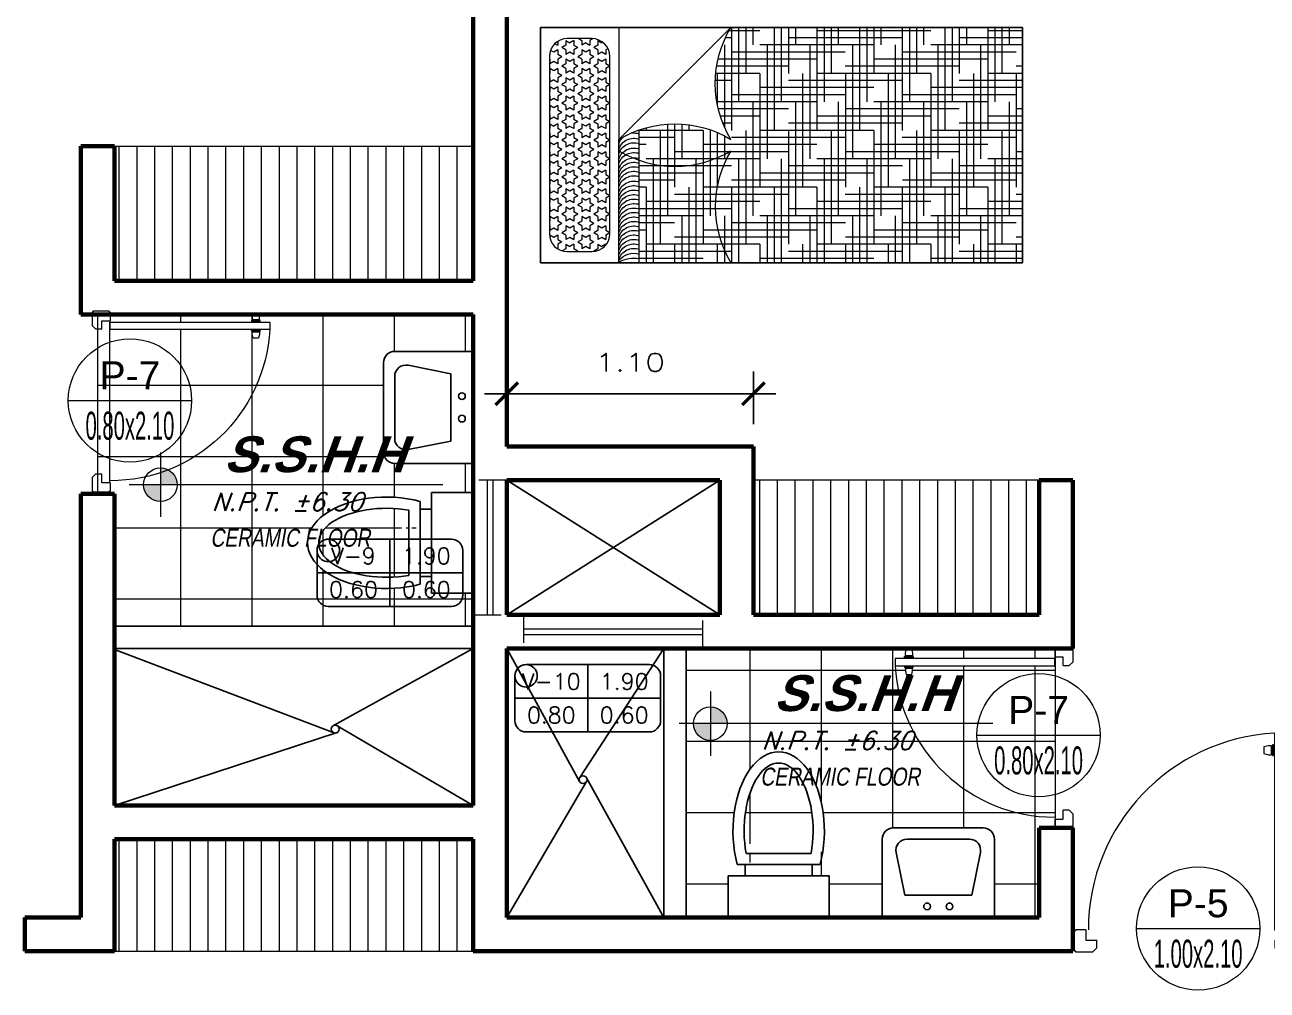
# Model space of a CAD drawing. Header units: millimetres. Extents: x 1313 to 1393.8, y 883.5 to 926.2.
# Drawn here: x 1362.06 to 1367.6, y 915.67 to 919.98 of the extents above; entities that cross this region are included whole.
import ezdxf
from ezdxf.enums import TextEntityAlignment as Align

# ---------------------------------------------------------------- set-up
doc = ezdxf.new("R2010")
doc.units = ezdxf.units.MM
doc.linetypes.add('HIDDEN2', pattern=[0.1875, 0.125, -0.0625])
for name, color, linetype, lineweight in [('ambientes', 254, 'Continuous', 25), ('cotas', 87, 'Continuous', 15), ('COTNIV', 40, 'Continuous', 18), ('HATCH II', 64, 'Continuous', 5), ('Layer3', 31, 'Continuous', 5), ('lineas delgadas', 252, 'Continuous', 5), ('Muros confinados', 3, 'Continuous', 60), ('proy', 42, 'HIDDEN2', 5), ('Puertas', 35, 'Continuous', 13), ('Texto niveles', 4, 'Continuous', 18)]:
    doc.layers.add(name, color=color, linetype=linetype, lineweight=lineweight)
for name, color, linetype in [('CODIGOS', 31, 'Continuous'), ('Muebles', 2, 'Continuous'), ('Muro Bajo', 2, 'Continuous')]:
    doc.layers.add(name, color=color, linetype=linetype)
doc.styles.add('ACOT', font='simplex.shx', dxfattribs={"height": 0.08})
doc.styles.add('AMBIENTES', font='arialbd.ttf', dxfattribs={"height": 0.18})
doc.styles.add('R80-50', font='romans.shx', dxfattribs={"width": 1.3, "height": 0.08})
doc.styles.add('ROMANS', font='romans')
doc.styles.add('STYLE1', font='arial.ttf')
doc.dimstyles.new('HORIZONTAL 1.1', dxfattribs={"dimtxt": 0.2, "dimasz": 0.1, "dimexe": 0.1, "dimexo": 0.1, "dimgap": 0.1, "dimtad": 2, "dimzin": 4, "dimdsep": 46, "dimtxsty": 'R80-50', "dimblk": 'ARCHTICK', "dimcen": 0.09, "dimdle": 0.1, "dimclrd": 256, "dimclre": 256, "dimclrt": 7, "dimaunit": 1, "dimazin": 0, "dimtfac": 1, "dimtix": 1, "dimtmove": 0, "dimatfit": 3, "dimldrblk": 'ARCHTICK', "dimfxl": 1, "dimtolj": 1, "dimtzin": 0, "dimarcsym": 0})
pattern_1 = [(90, (4230.612647715648, -2685.573759226781), (-0.079375, 4.860316984116058e-18), [])]
pattern_2 = [(0, (4244.064231827154, -2685.573759226781), (0, 0.3175), []), (90, (4244.064231827154, -2685.573759226781), (-0.3175, 1.944126793646423e-17), [])]

# ---------------------------------------------------------------- blocks, each defined once
blk = doc.blocks.new('LAV54-02')
for p, q in [((-0.25, -0.3500000000000014), (-0.25, 0)), ((-0.25, 0), (0.25, 0)), ((0.25, 0), (0.25, -0.3500000000000014)), ((-0.1500000000000004, -0.1000000000000014), (-0.1880388386486178, -0.2901941932430887)), ((0.1500000000000004, -0.1000000000000014), (-0.1500000000000004, -0.1000000000000014)), ((0.1880388386486178, -0.2901941932430887), (0.1500000000000004, -0.1000000000000014)), ((-0.139009804864072, -0.3500000000000014), (0.139009804864072, -0.3500000000000014)), ((0.1999999999999993, -0.3999999999999986), (-0.1999999999999993, -0.3999999999999986))]:
    blk.add_line(p, q)
for centre in [(-0.05000000000000071, -0.04999999999999716), (0.05000000000000071, -0.04999999999999716)]:
    blk.add_circle(centre, 0.015)
for centre, radius, start, end in [((-0.139009804864072, -0.2999999999999972), 0.05000000000000004, 168.6900675259798, 270), ((0.139009804864072, -0.2999999999999972), 0.05000000000000004, 270.0000000000001, 11.30993247402031), ((-0.1999999999999993, -0.3500000000000014), 0.05000000000000003, 180, 270), ((0.1999999999999993, -0.3500000000000014), 0.05000000000000003, 270, 0)]:
    blk.add_arc(centre, radius, start, end)
blk = doc.blocks.new('INO75-01')
for p, q in [((0, 0.2249999999999943), (0.1800000000000068, 0.2249999999999943)), ((0, -0.2249999999999943), (0, 0.2249999999999943)), ((0.1800000000000068, 0.2249999999999943), (0.1800000000000068, -0.2249999999999943)), ((0.1800000000000068, -0.2249999999999943), (0, -0.2249999999999943))]:
    blk.add_line(p, q)
at = {"linetype": 'HIDDEN2'}
for p, q in [((0.1800000000000068, 0.1499999999999986), (0.2300000000000182, 0.1499999999999986)), ((0.1800000000000068, -0.1500000000000057), (0.2300000000000182, -0.1500000000000057))]:
    blk.add_line(p, q, dxfattribs=at)
for points in [[(0.2300000000000182, 0.1845588526671662), (0.2300000000000182, -0.1845588526671662)], [(0.280000000000018, 0.1451869226585609), (0.280000000000018, -0.1451869226585609)]]:
    blk.add_lwpolyline(points)
for major_axis, ratio, start_param, end_param in [((0.3525707902876398, -7.828644183752505e-16), 0.5784260567748055, -2.010251506977173, 2.010251506977181), ((0.30257079028764, -7.622209603519594e-16), 0.5084145359543746, -1.907630861705541, 1.90763086170555)]:
    blk.add_ellipse((0.3799999999999955, 0), major_axis=major_axis, ratio=ratio, start_param=start_param, end_param=end_param)
blk = doc.blocks.new('P90-1')
for p, q in [((-0.9990517566913795, 0.005935422918673439), (-0.9990517566913795, 0.0959354229186733)), ((-0.9940517566913787, 0.0959354229186733), (-0.9990517566913795, 0.0959354229186733)), ((-0.9488046350236647, 0.1009354229186741), (-0.9940517566913787, 0.1009354229186741)), ((-0.9940517566913787, 0.0959354229186733), (-0.9940517566913787, 0.1009354229186741)), ((-0.004051756691380248, 0.1009354229186741), (-0.05237351597615536, 0.1009354229186741)), ((-0.004051756691380248, 0.1009354229186741), (-0.004051756691380248, 0.0959354229186733)), ((0.0009482433086205333, 0.0959354229186733), (-0.004051756691380248, 0.0959354229186733)), ((0.0009482433086205333, 0.0959354229186733), (0.0009482433086205333, 0.005935422918673439)), ((-0.9940517566913787, 0.005935422918673439), (-0.9990517566913795, 0.005935422918673439)), ((-0.9940517566913787, 0.000935422918672657), (-0.9940517566913787, 0.005935422918673439)), ((-0.9190517566913794, 0.000935422918672657), (-0.9940517566913787, 0.000935422918672657)), ((-0.8990517566913798, 0.02093542291867401), (-0.9190517566913794, 0.000935422918672657)), ((-0.8990517566913798, 0.02093542291867401), (-0.8990517566913798, 0.05472381416213601)), ((-0.09905175669137911, 0.05472381416213601), (-0.09905175669137911, 0.02093542291867401)), ((-0.09905175669137911, 0.02093542291867401), (-0.07905175669137954, 0.000935422918672657)), ((-0.004051756691380248, 0.000935422918672657), (-0.07905175669137954, 0.000935422918672657)), ((-0.004051756691380248, 0.005935422918673439), (-0.004051756691380248, 0.000935422918672657)), ((0.0009482433086205333, 0.005935422918673439), (-0.004051756691380248, 0.005935422918673439))]:
    blk.add_line(p, q)
for points in [[(-0.05905045993646674, 0.9844227219258652), (-0.1001612735924624, 0.9844227219258634), (-0.1001612735924624, 0.1012135621264321), (-0.05905045993646496, 0.1012135621264321)], [(-0.1139915255970934, 0.9274939543605996), (-0.1284152196437027, 0.9274939543605996), (-0.1484152196437005, 0.9224939543605988), (-0.1484152196437023, 0.892684088653457), (-0.128415219643701, 0.8876840886534598), (-0.1139915255970951, 0.8876840886534563)], [(-0.1055768771159933, 0.932087397904283), (-0.1101666955382914, 0.9320873979042812), (-0.1101666955382896, 0.8838561757099654), (-0.1055768771159933, 0.8838561757099619)], [(-0.05355882323787142, 0.932087397904283), (-0.04896900481557687, 0.9320873979042812), (-0.04896900481557509, 0.8838561757099654), (-0.05355882323787142, 0.8838561757099654)], [(-0.04514417475677135, 0.9274939543605996), (-0.03072048071016198, 0.9274939543605996), (-0.01072048071016418, 0.9224939543605988), (-0.01072048071016241, 0.892684088653457), (-0.03072048071016376, 0.8876840886534563), (-0.04514417475676957, 0.8876840886534598)]]:
    blk.add_lwpolyline(points, close=True)
for points in [[(-0.9488046350236647, 0.1009354229186741), (-0.9488046350236647, 0.05472381416213601), (-0.8990517566913798, 0.05472381416213601)], [(-0.09905175669137911, 0.05472381416213601), (-0.05237351597615536, 0.05472381416213601), (-0.05237351597615536, 0.1009354229186741)]]:
    blk.add_lwpolyline(points)
blk.add_arc((-0.05237351597615536, 0.1009354229186741), 0.88477877307552, 93.09610705437265, 180)
blk = doc.blocks.new('CAMA_1P')
h = blk.add_hatch()
h.set_pattern_fill('AR-RROOF', color=44, scale=0.0025, angle=90, style=0)
h.set_pattern_definition([(90, (-119.9135624076709, -194.1806122547768), (-0.06349999999999999, 0.1397), [0.9525, -0.127, 0.3175, -0.0635]), (90, (-119.9453124076709, -194.0961572547768), (-0.08445499999999999, -0.0635), [0.1905, -0.020955, 0.381, -0.047625]), (90, (-119.9675374076709, -194.1488622547768), (-0.04254499999999998, 0.3302), [0.508, -0.0889, 0.254, -0.0635])])
edge = h.paths.add_edge_path(flags=16)
edge.add_arc((0.25, -0.25), 0.1627505427101749, 0, 360)
h.paths.add_polyline_path([(0.5, 0), (0, 0), (0, -0.5), (0.5, -0.5)])
h = blk.add_hatch()
h.set_pattern_fill('STARS', color=256, scale=0.0065, style=0)
h.set_pattern_definition([(0, (-119.9135624076709, -191.3469539168526), (0, 0.03574519), [0.0206375, -0.0206375]), (59.99999999999999, (-119.9135624076709, -191.3469539168526), (-0.03095624260310147, 0.017872595), [0.0206375, -0.0206375]), (120, (-119.9032436576709, -191.3290813218526), (-0.03095624260310147, -0.01787259499999999), [0.0206375, -0.0206375])])
edge = h.paths.add_edge_path()
edge.add_line((1.500000000000014, -0.3100000000000307), (0.7099999999999937, -0.3100000000000307))
edge.add_arc((0.710000000000008, -0.2300000000000182), 0.0800000000000125, 180, 269.9999999999898, ccw=False)
edge.add_line((0.6299999999999955, -0.2300000000000182), (0.6299999999999955, -0.120000000000033))
edge.add_arc((0.710000000000008, -0.120000000000033), 0.0800000000000125, 90.00000000001017, 180, ccw=False)
edge.add_line((0.7099999999999937, -0.04000000000002046), (1.5, -0.03999999999999204))
edge.add_arc((1.5, -0.1200000000000045), 0.0800000000000125, 0, 90, ccw=False)
edge.add_line((1.579999999999998, -0.1200000000000045), (1.580000000000013, -0.2300000000000182))
edge.add_arc((1.5, -0.2300000000000466), 0.0800000000000125, -89.99999999998983, 2.029310053330846e-11, ccw=False)
h = blk.add_hatch()
h.set_pattern_fill('HOUND', color=37, scale=0.02, style=0)
h.set_pattern_definition([(0, (-119.9135624076709, -191.3469539168526), (0.127, 0.03175), [0.508, -0.254]), (90, (-119.9135624076709, -191.3469539168526), (-0.03175000000000001, -0.127), [0.508, -0.254])])
h.paths.add_polyline_path([(1.629999999999981, -0.4410709366600827), (1.036989332130702, -0.4410709366600543, 0.2242620617139695), (1.07999999999997, -0.8500000000000796, 0.2800000000001218), (0.5799999999999983, -0.8500000000000512), (0.5800000000000125, -2.149999999999977), (1.629999999999995, -2.150000000000006)])
for p, q in [((0.5799999999999983, -0.8500000000000227), (1.079999999999998, -0.3500000000000227)), ((1.628928241063122, -0.4410709366600543), (1.036989332130702, -0.4410709366600543))]:
    blk.add_line(p, q)
at = {"color": 44}
blk.add_lwpolyline([(0.5, 0), (0, 0), (0, -0.5), (0.5, -0.5)], close=True, dxfattribs=at)
blk.add_lwpolyline([(1.629999999999995, -2.150000000000006), (0.5799999999999983, -2.150000000000006), (0.5799999999999983, 0), (1.629999999999995, 0)], close=True)
for points in [[(1.500000000000014, -0.3100000000000307), (0.7099999999999937, -0.3100000000000307, -0.414213562373095), (0.6299999999999955, -0.2300000000000182), (0.6299999999999955, -0.120000000000033, -0.414213562373095), (0.7099999999999937, -0.04000000000002046), (1.5, -0.03999999999999204, -0.414213562373095), (1.579999999999998, -0.1200000000000045), (1.580000000000013, -0.2300000000000182, -0.414213562373095)], [(0.5799999999999983, -0.8500000000000227), (0.5799999999999983, -2.150000000000006), (1.629999999999995, -2.150000000000006), (1.629999999999995, -0.3500000000000227), (1.080000000000027, -0.3500000000000512, 0.2800000000001179), (1.079999999999956, -0.8500000000000512, 0.2800000000001124)]]:
    blk.add_lwpolyline(points, format="xyb", close=True)
at = {"color": 2}
for points in [[(0.2029979076230433, -0.2029979076230575), (0.2970020923769425, -0.2970020923769425)], [(0.2970020923769567, -0.2029979076230575), (0.2029979076230575, -0.2970020923769425)]]:
    blk.add_lwpolyline(points, dxfattribs=at)
blk.add_lwpolyline([(0.5799999999999983, -0.8500000000000227), (0.5799999999999983, -2.150000000000006), (1.629999999999995, -2.150000000000006)])
for centre, radius in [((0.25, -0.25), 0.1627505427101749), ((0.25, -0.25), 0.142750542710175), ((0.25, -0.25), 0.06647099649939667), ((0.2499999999999858, -0.25), 0.02135094619021061)]:
    blk.add_circle(centre, radius, dxfattribs=at)
for centre, radius, start, end in [((1.120836572032928, -0.4167025209127075), 0.07006255978313436, 106.990737031018, 138.5623774114059), ((1.144245808540759, -0.4170044699440609), 0.07006255978313436, 106.990737031018, 200.0902374048726), ((1.16424580854077, -0.4170044699440609), 0.07006255978313436, 106.990737031018, 200.0902374048726), ((1.187947434513461, -0.4170044699440894), 0.07006255978313436, 106.990737031018, 200.0902374048726), ((1.207947434513471, -0.4170044699440894), 0.07006255978313436, 106.990737031018, 200.0902374048726), ((1.231649060486163, -0.4170044699441178), 0.07006255978313436, 106.990737031018, 200.0902374048726), ((1.251649060486159, -0.4170044699441178), 0.07006255978313436, 106.990737031018, 200.0902374048726), ((1.271649060486169, -0.4170044699441178), 0.07006255978313436, 106.990737031018, 200.0902374048726), ((1.291649060486165, -0.4170044699441178), 0.07006255978313436, 106.990737031018, 200.0902374048726), ((1.311649060486175, -0.4170044699441178), 0.07006255978313436, 106.990737031018, 200.0902374048726), ((1.335350686458867, -0.4170044699441462), 0.07006255978313436, 106.990737031018, 200.0902374048726), ((1.355350686458863, -0.4170044699441462), 0.07006255978313436, 106.990737031018, 200.0902374048726), ((1.375350686458873, -0.4170044699441462), 0.07006255978313436, 106.990737031018, 200.0902374048726), ((1.395350686458869, -0.4170044699441462), 0.07006255978313436, 106.990737031018, 200.0902374048726), ((1.415350686458865, -0.4170044699441462), 0.07006255978313436, 106.990737031018, 200.0902374048726), ((1.435350686458861, -0.4170044699441462), 0.07006255978313436, 106.990737031018, 200.0902374048726), ((1.455350686458871, -0.4170044699441462), 0.07006255978313436, 106.990737031018, 200.0902374048726), ((1.475350686458867, -0.4170044699441462), 0.07006255978313436, 106.990737031018, 200.0902374048726), ((1.495350686458863, -0.4170044699441462), 0.07006255978313436, 106.990737031018, 200.0902374048726), ((1.515350686458873, -0.4170044699441462), 0.07006255978313436, 106.990737031018, 200.0902374048726), ((1.53535068645887, -0.4170044699441462), 0.07006255978313436, 106.990737031018, 200.0902374048726), ((1.53535068645887, -0.4170044699441462), 0.07006255978313436, 106.990737031018, 200.0902374048726), ((1.555350686458866, -0.4170044699441462), 0.07006255978313436, 106.990737031018, 200.0902374048726), ((1.575350686458862, -0.4170044699441462), 0.07006255978313436, 106.990737031018, 200.0902374048726), ((1.595350686458872, -0.4170044699441462), 0.07006255978313436, 106.990737031018, 200.0902374048726), ((1.615350686458868, -0.4170044699441462), 0.07006255978313436, 106.990737031018, 200.0902374048726), ((1.635350686458864, -0.4170044699441462), 0.07006255978313436, 106.990737031018, 200.0902374048726), ((1.674511688623454, -0.4177571448217634), 0.08733634629409809, 129.1207090399982, 195.4824147499222), ((1.756857096912441, -0.4189629588213961), 0.1481711319211223, 152.262090199697, 188.580898676866), ((2.474823649279557, -0.4054839948636868), 0.8466436511709444, 176.2424821566176, 182.4090211361781), ((1.120836572032928, -0.4167025209127075), 0.07006255978313436, 168.8980934752214, 200.0902374048726)]:
    blk.add_arc(centre, radius, start, end)
blk = doc.blocks.new('vp')
at = {"color": 21}
blk.add_lwpolyline([(-0.2750000000000057, 0), (0.2749999999999915, 0)], dxfattribs=at)
at = {"color": 31}
blk.add_circle((0, 0), 0.2749999999999986, dxfattribs=at)
at = {"style": 'STYLE1'}
blk.add_attdef('TIPO', text='', height=0.125, dxfattribs=at).set_placement((0, 0.05), align=Align.CENTER)
at = {"style": 'STYLE1', "width": 0.5166091167736456}
blk.add_attdef('ANCHOXALTURA', text='', height=0.125, dxfattribs=at).set_placement((-0.1981998467250108, -0.175), (0.1980668325464521, -0.175), align=Align.FIT)
blk = doc.blocks.new('_ArchTick')
at = {"color": 0, "const_width": 0.15}
blk.add_lwpolyline([(-0.5, -0.5), (0.5, 0.5)], dxfattribs=at)
blk = doc.blocks.new('*D601')
at = {"layer": 'cotas', "lineweight": -2, "transparency": 16777216}
for p, q in [((1364.205468992412, 918.1952182237886), (1364.205468992412, 918.4310174846613)), ((1365.305468992413, 918.1952182237877), (1365.305468992413, 918.4310174846613)), ((1364.105468992412, 918.3310174846613), (1365.405468992413, 918.3310174846613))]:
    blk.add_line(p, q, dxfattribs=at)
at = {"layer": 'Defpoints', "color": 0, "transparency": 16777216}
for p in [(1365.305468992413, 918.3310174846613), (1364.205468992412, 918.0952182237886), (1365.305468992413, 918.0952182237877)]:
    blk.add_point(p, dxfattribs=at)
at = {"layer": 'cotas', "lineweight": -2, "transparency": 16777216, "xscale": 0.1, "yscale": 0.1, "zscale": 0.1, "rotation": 180}
blk.add_blockref('_ArchTick', (1364.205468992412, 918.3310174846613), dxfattribs=at)
at = {"layer": 'cotas', "lineweight": -2, "transparency": 16777216, "xscale": 0.1, "yscale": 0.1, "zscale": 0.1}
blk.add_blockref('_ArchTick', (1365.305468992413, 918.3310174846613), dxfattribs=at)
at = {"layer": 'cotas', "color": 7, "transparency": 16777216, "insert": (1364.755468992412, 918.4710174846613), "char_height": 0.08, "attachment_point": 5, "style": 'R80-50'}
blk.add_mtext('\\A1;1.10', dxfattribs=at)
blk = doc.blocks.new('VANOS')
at = {"color": 2}
for p, q in [((-0.2749999999999915, 0.1499999999999968), (0.2750000000000057, 0.1500000000000004)), ((0, 0.1499999999999986), (0, -0.1500000000000021)), ((-0.3250000000000171, -0.100000000000005), (-0.3250000000000171, 0.09999999999999964)), ((0.3250000000000028, 0.09999999999999964), (0.3250000000000028, -0.09999999999999787)), ((-0.3250000000000028, 0), (0.3250000000000028, 0)), ((0.2749999999999915, -0.1500000000000039), (-0.2750000000000057, -0.1500000000000039))]:
    blk.add_line(p, q, dxfattribs=at)
for centre, radius, start, end in [((-0.2750000000000057, 0.1000000000000014), 0.04999999999999716, 180, 180.000000000001), ((-0.2749999999999915, 0.1000000000000014), 0.05, 90, 180), ((0.2750000000000057, 0.1000000000000014), 0.04999999999999805, 90, 90), ((0.2750000000000057, 0.09999999999999787), 0.05, 0, 89.99999999999984), ((-0.2750000000000057, -0.1000000000000014), 0.04999999999999893, 179.999999999998, 270), ((0.2749999999999915, -0.1000000000000014), 0.05000000000000071, 270.0000000000041, 4.071109992273244e-12)]:
    blk.add_arc(centre, radius, start, end, dxfattribs=at)
at = {"color": 3, "style": 'ROMANS'}
for tag, p in [('VANO', (-0.1625000000000085, 0.07499999999999751)), ('ALFEIZAR', (0.1625000000000085, 0.07500000000000107)), ('ANCHO', (-0.1624999999999943, -0.07500000000000107)), ('ALTURA', (0.1625000000000085, -0.07499999999999929))]:
    blk.add_attdef(tag, text='', height=0.0725, dxfattribs=at).set_placement(p, align=Align.MIDDLE)

msp = doc.modelspace()

# ---------------------------------------------------------------- hatches: boundary and pattern name
at = {"layer": 'cotas'}
h = msp.add_hatch(dxfattribs=at)
h.set_pattern_fill('NET', color=256, scale=0.1, style=0)
h.set_pattern_definition(pattern_2)
edge = h.paths.add_edge_path()
edge.add_ellipse((1362.436054865201, 918.6562777123238), major_axis=(-0.504171870149617, 0.504171870149617), ratio=0.9999999999993726, start_angle=156.2887342406883, end_angle=221.9038929456365)
edge.add_line((1363.148020816085, 918.6177675307629), (1362.43627900611, 918.6177675307624))
edge.add_line((1362.43627900611, 918.6177675307624), (1362.436279006109, 918.6508970387583))
edge.add_line((1362.436279006109, 918.6508970387583), (1363.148020816084, 918.6508970387574))
edge.add_line((1363.148020816084, 918.6508970387574), (1363.148020816084, 918.6177675307588))
edge.add_ellipse((1362.436054865201, 918.6562777123238), major_axis=(-0.504171870149617, 0.504171870149617), ratio=0.9999999999993726, start_angle=156.2887342406883, end_angle=221.9038929456365, ccw=False)
edge.add_arc((1362.66034394693, 917.9253727476591), 0.075, 0, 62.543304088144225, ccw=False)
edge.add_arc((1362.66034394693, 917.9253727476591), 0.0749999999998181, -180, 0, ccw=False)
edge.add_arc((1362.66034394693, 917.9253727476591), 0.075, 90, 180, ccw=False)
edge.add_line((1362.66034394693, 918.000372747659), (1362.66034394693, 918.0620823213719))
edge.add_arc((1362.524391369353, 918.3011260342157), 0.2749999999999986, 238.4424921143686, 299.62841436146067, ccw=False)
edge.add_line((1362.380468992408, 918.0667943261294), (1362.380468992408, 917.9739746623306))
edge.add_line((1362.380468992408, 917.9739746623306), (1362.398814836956, 917.9739746623316))
edge.add_line((1362.398814836956, 917.9739746623316), (1362.398814836956, 917.9338808710897))
edge.add_line((1362.398814836956, 917.9338808710897), (1362.436054865201, 917.9338808710902))
edge.add_line((1362.436054865201, 917.9338808710902), (1362.436054865201, 917.8974180831817))
edge.add_line((1362.436054865201, 917.8974180831817), (1362.432025571563, 917.8974180831813))
edge.add_line((1362.432025571563, 917.8974180831813), (1362.432025571561, 917.8933887895421))
edge.add_line((1362.432025571561, 917.8933887895421), (1362.380468992408, 917.8933887895425))
edge.add_line((1362.380468992408, 917.8933887895425), (1362.380468992408, 917.8852182237908))
edge.add_line((1362.380468992408, 917.8852182237908), (1362.45546899241, 917.8852182237908))
edge.add_line((1362.45546899241, 917.8852182237908), (1362.45546899241, 917.2952182237898))
edge.add_line((1362.45546899241, 917.2952182237898), (1364.055468992411, 917.2952182237893))
edge.add_line((1364.055468992411, 917.2952182237893), (1364.05546899241, 918.0202182237906))
edge.add_line((1364.05546899241, 918.0202182237906), (1363.705468992413, 918.0202182237906))
edge.add_arc((1363.705468992413, 918.0702182237908), 0.05000000000018189, 180, 270, ccw=False)
edge.add_line((1363.655468992413, 918.0702182237908), (1363.655468992413, 918.4702182237904))
edge.add_arc((1363.705468992413, 918.4702182237904), 0.05000000000018189, 90, 180, ccw=False)
edge.add_line((1363.705468992413, 918.5202182237906), (1364.05546899241, 918.5202182237902))
edge.add_line((1364.05546899241, 918.5202182237902), (1364.05546899241, 918.6852182237928))
edge.add_line((1364.05546899241, 918.6852182237928), (1363.099271465871, 918.6852182237915))
edge.add_line((1363.099271465871, 918.6852182237915), (1363.102144271874, 918.6737269997782))
edge.add_line((1363.102144271874, 918.6737269997782), (1363.102144271875, 918.6621035400428))
edge.add_line((1363.102144271875, 918.6621035400428), (1363.070063144138, 918.6621035400419))
edge.add_line((1363.070063144138, 918.6621035400419), (1363.070063144138, 918.6737269997773))
edge.add_line((1363.070063144138, 918.6737269997773), (1363.072935950141, 918.6852182237915))
edge.add_line((1363.072935950141, 918.6852182237915), (1362.436054865201, 918.6852182237906))
edge.add_line((1362.436054865201, 918.6852182237906), (1362.436054865201, 918.6562777123238))
edge.add_line((1362.436054865201, 918.6562777123238), (1362.398814836956, 918.6562777123238))
edge.add_line((1362.398814836956, 918.6562777123238), (1362.398814836956, 918.618661644641))
edge.add_line((1362.398814836956, 918.618661644641), (1362.380468992409, 918.618661644641))
edge.add_line((1362.380468992409, 918.618661644641), (1362.380468992409, 918.5354577423025))
edge.add_arc((1362.524391369353, 918.3011260342157), 0.2749999999999986, 0, 121.55750788550111, ccw=False)
edge.add_arc((1362.524391369353, 918.3011260342162), 0.2749999999999986, 299.62841436141383, 359.99999999990524, ccw=False)
edge.add_line((1362.66034394693, 918.0620823213719), (1362.66034394693, 918.000372747659))
edge.add_arc((1362.66034394693, 917.9253727476591), 0.075, 62.543304088144225, 90, ccw=False)
h.paths.add_polyline_path([(1363.074092437777, 918.5788816671818), (1363.070063144138, 918.5949988417399), (1363.070063144138, 918.6066223014752), (1363.102144271874, 918.6066223014752), (1363.102144271875, 918.5949988417412), (1363.098114978235, 918.5788816671823)], flags=17)
h.paths.add_polyline_path([(1363.066978387083, 918.6097045741619), (1363.066978387082, 918.6134033193969), (1363.105845938445, 918.6134033193973), (1363.105845938445, 918.6097045741615)], flags=17)
h.paths.add_polyline_path([(1363.066978387083, 918.6553225221212), (1363.066978387083, 918.6590212673566), (1363.105845938445, 918.6590212673566), (1363.105845938445, 918.6553225221212)], flags=16)
edge = h.paths.add_edge_path(flags=16)
edge.add_ellipse((1363.669145103863, 917.6665223445873), major_axis=(-0.3525707902877002, 8.032404819876345e-13), ratio=0.5784260567753612, start_angle=-115.1789271095463, end_angle=115.1789271096973, ccw=False)
edge.add_line((1363.819145103864, 917.851081197254), (1363.819145103864, 917.8165223445865))
edge.add_line((1363.819145103864, 917.8165223445865), (1363.869145103863, 917.8165223445869))
edge.add_line((1363.869145103863, 917.8165223445869), (1363.869145103864, 917.8915223445867))
edge.add_line((1363.869145103864, 917.8915223445867), (1364.049145103864, 917.8915223445867))
edge.add_line((1364.049145103864, 917.8915223445867), (1364.049145103864, 917.4415223445869))
edge.add_line((1364.049145103864, 917.4415223445869), (1363.869145103864, 917.4415223445874))
edge.add_line((1363.869145103864, 917.4415223445874), (1363.869145103864, 917.5165223445877))
edge.add_line((1363.869145103864, 917.5165223445877), (1363.819145103864, 917.5165223445863))
edge.add_line((1363.819145103864, 917.5165223445863), (1363.819145103864, 917.4819634919197))
edge = h.paths.add_edge_path(flags=0)
edge.add_ellipse((1363.669145103863, 917.6665223445873), major_axis=(-0.3025707902875183, 7.625593286781401e-13), ratio=0.5084145359551728, start_angle=-109.2991972446444, end_angle=109.29919724469991, ccw=False)
edge.add_line((1363.769145103863, 917.8117092672458), (1363.769145103863, 917.5213354219284))
h.paths.add_polyline_path([(1362.380468992409, 918.5354577423025), (1362.380468992409, 918.3011260342162), (1362.799391369353, 918.3011260342157, 0.5864473161737928)], flags=17)
h.paths.add_polyline_path([(1362.799391369353, 918.3011260342157), (1362.380468992408, 918.3011260342157), (1362.380468992408, 918.0667943261294, 0.5864473161752236)], flags=17)
h.paths.add_polyline_path([(1362.860836511446, 917.7970187788699), (1363.662741273351, 917.7824599694998), (1363.706417701462, 917.9024599694997), (1362.904512939557, 917.9170187788698)], flags=24)
h.paths.add_polyline_path([(1362.898680779692, 917.9371871082737), (1363.849037434031, 917.9371871082737), (1363.849037434031, 918.1855363579323), (1362.898680779692, 918.1855363579323)], flags=24)
h.paths.add_polyline_path([(1362.832071430831, 917.6324540425574), (1363.640071430831, 917.6254009633292), (1363.661230668516, 917.7454009633291), (1362.853230668516, 917.7524540425572)], flags=24)
h.paths.add_polyline_path([(1362.357269950526, 918.3198760342159), (1362.69151278818, 918.3198760342159), (1362.69151278818, 918.5073760342159), (1362.357269950526, 918.5073760342159)], flags=9)
h.paths.add_polyline_path([(1362.294280710895, 918.0920835717336), (1362.754369013632, 918.0920835717336), (1362.754369013632, 918.2835484421287), (1362.294280710895, 918.2835484421287)], flags=9)
h = msp.add_hatch(dxfattribs=at)
h.set_pattern_fill('NET', color=256, scale=0.1, style=0)
h.set_pattern_definition(pattern_2)
h.paths.add_polyline_path([(1366.649883119624, 916.4338808710875), (1366.653912413263, 916.433880871087), (1366.653912413263, 916.5442784390741, -0.4988431885244257), (1366.302890665566, 916.8085617981362, -0.04717359580910025), (1366.307764714429, 916.8601076080765), (1365.188563954136, 916.8601076080765, -1), (1365.038563954137, 916.8601076080765), (1365.005468992412, 916.8601076080765), (1365.005468992412, 915.9952182237882), (1365.880468992413, 915.9952182237882), (1365.880468992413, 916.3452182237882, -0.4142135623730951), (1365.930468992414, 916.3952182237883), (1366.330468992413, 916.3952182237883, -0.4142135623730951), (1366.380468992413, 916.3452182237882), (1366.380468992413, 915.9952182237882), (1366.580468992413, 915.9952182237882), (1366.580468992414, 916.3952182237879), (1366.653912413263, 916.3952182237883), (1366.653912413263, 916.3974180831799), (1366.649883119624, 916.3974180831794)])
edge = h.paths.add_edge_path(flags=16)
edge.add_ellipse((1365.418186523371, 916.381542112337), major_axis=(-2.074889638452718e-17, 0.3525707902877002), ratio=0.5784260567746484, start_angle=-115.17892710962178, end_angle=115.17892710962181, ccw=False)
edge.add_line((1365.602745376038, 916.2315421123369), (1365.568186523371, 916.2315421123369))
edge.add_line((1365.568186523371, 916.2315421123369), (1365.568186523372, 916.1815421123367))
edge.add_line((1365.568186523372, 916.1815421123367), (1365.643186523371, 916.1815421123367))
edge.add_line((1365.643186523371, 916.1815421123367), (1365.643186523371, 916.0015421123369))
edge.add_line((1365.643186523371, 916.0015421123369), (1365.193186523371, 916.0015421123364))
edge.add_line((1365.193186523371, 916.0015421123364), (1365.193186523371, 916.1815421123363))
edge.add_line((1365.193186523371, 916.1815421123363), (1365.268186523371, 916.1815421123363))
edge.add_line((1365.268186523371, 916.1815421123363), (1365.268186523371, 916.2315421123365))
edge.add_line((1365.268186523371, 916.2315421123365), (1365.233627670704, 916.2315421123378))
edge = h.paths.add_edge_path(flags=0)
edge.add_ellipse((1365.418186523371, 916.381542112337), major_axis=(3.486739523356543e-17, 0.3025707902875183), ratio=0.5084145359542347, start_angle=-109.29919724462661, end_angle=109.29919724462661, ccw=False)
edge.add_line((1365.56337344603, 916.2815421123371), (1365.272999600713, 916.2815421123371))
edge = h.paths.add_edge_path()
edge.add_line((1365.937917168742, 917.1177675307579), (1365.937917168742, 917.1508970387556))
edge.add_line((1365.937917168742, 917.1508970387556), (1366.649658978717, 917.1508970387551))
edge.add_line((1366.649658978717, 917.1508970387551), (1366.649658978716, 917.1177675307597))
edge.add_line((1366.649658978716, 917.1177675307597), (1365.937917168742, 917.1177675307615))
edge.add_ellipse((1366.649883119625, 917.1562777123215), major_axis=(0.5041718701496128, 0.5041718701496127), ratio=0.9999999999999927, start_angle=138.0961070543062, end_angle=159.5433713124512)
edge.add_line((1366.001298646598, 916.860107608077), (1366.307764714429, 916.8601076080765))
edge.add_arc((1366.577890665566, 916.8085617981358), 0.2749999999999986, 73.95199074768402, 169.1966172351832, ccw=False)
edge.add_line((1366.653912413264, 917.0728451571979), (1366.653912413263, 917.1562777123224))
edge.add_line((1366.653912413263, 917.1562777123224), (1366.649883119625, 917.1562777123215))
edge.add_line((1366.649883119625, 917.1562777123215), (1366.649883119624, 917.1952182237885))
edge.add_line((1366.649883119624, 917.1952182237885), (1365.005468992412, 917.1952182237894))
edge.add_line((1365.005468992412, 917.1952182237894), (1365.005468992412, 916.860107608077))
edge.add_line((1365.005468992412, 916.860107608077), (1365.038563954137, 916.860107608077))
edge.add_arc((1365.113563954136, 916.860107608077), 0.0749999999998181, -3.474269760772586e-10, 180, ccw=False)
edge.add_line((1365.188563954136, 916.8601076080765), (1366.001298646598, 916.8601076080765))
h.paths.add_polyline_path([(1365.980092046382, 917.1097045741597), (1365.980092046382, 917.113403319395), (1366.018959597744, 917.113403319395), (1366.018959597744, 917.1097045741597)], flags=16)
h.paths.add_polyline_path([(1365.980092046382, 917.1553225221203), (1365.980092046382, 917.1590212673552), (1366.018959597744, 917.1590212673552), (1366.018959597744, 917.1553225221198)], flags=16)
h.paths.add_polyline_path([(1365.983793712863, 917.1066223014743), (1366.015874840688, 917.1066223014743), (1366.015874840688, 917.0949988417385), (1366.011845547049, 917.0788816671809), (1365.987823006592, 917.0788816671809), (1365.983793712953, 917.0949988417376)], flags=16)
h.paths.add_polyline_path([(1365.983793712953, 917.162103540041), (1365.983793712952, 917.1737269997773), (1365.987823006592, 917.1898441743349), (1366.011845547049, 917.1898441743349), (1366.015874840688, 917.1737269997782), (1366.015874840688, 917.1621035400415)], flags=16)
h.paths.add_polyline_path([(1366.653912413264, 917.0728451571979, 0.4988431885259667), (1366.302890665566, 916.8085617981362), (1366.653912413263, 916.8085617981362)])
h.paths.add_polyline_path([(1366.653912413263, 916.8085617981362), (1366.302890665566, 916.8085617981362, 0.4988431885245952), (1366.653912413263, 916.5442784390746)])
h.paths.add_polyline_path([(1365.314056518653, 916.7317536392877), (1366.115961280557, 916.7171948299167), (1366.159637708669, 916.8371948299166), (1365.357732946764, 916.8517536392876)], flags=24)
h.paths.add_polyline_path([(1365.285291438038, 916.5671889029747), (1366.093291438038, 916.5601358237466), (1366.114450675723, 916.6801358237465), (1365.306450675723, 916.6871889029746)], flags=24)
h.paths.add_polyline_path([(1365.351900786899, 916.8719219686911), (1366.302257441238, 916.8719219686911), (1366.302257441238, 917.1202712183497), (1365.351900786899, 917.1202712183497)], flags=25)
h.paths.add_polyline_path([(1366.410769246739, 916.8273117981364), (1366.745012084393, 916.8273117981364), (1366.745012084393, 917.0148117981364), (1366.410769246739, 917.0148117981364)], flags=9)
h.paths.add_polyline_path([(1366.347780007108, 916.5995193356541), (1366.807868309844, 916.5995193356541), (1366.807868309844, 916.7909842060492), (1366.347780007108, 916.7909842060492)], flags=9)
at = {"layer": 'HATCH II'}
h = msp.add_hatch(dxfattribs=at)
h.set_pattern_fill('LINE', color=256, scale=0.025, angle=90, style=0)
h.set_pattern_definition(pattern_1)
h.paths.add_polyline_path([(1364.055468992411, 919.4352182237906), (1362.455468992408, 919.4352182237915), (1362.455468992408, 918.8352182237907), (1364.055468992412, 918.8352182237916)])
h = msp.add_hatch(dxfattribs=at)
h.set_pattern_fill('LINE', color=256, scale=0.025, angle=90, style=0)
h.set_pattern_definition(pattern_1)
h.paths.add_polyline_path([(1366.580468992414, 917.9452182237894), (1365.255468992412, 917.9452182237885), (1365.255468992412, 917.3452182237877), (1366.580468992413, 917.3452182237877)])
h = msp.add_hatch(dxfattribs=at)
h.set_pattern_fill('LINE', color=256, scale=0.025, angle=90, style=0)
h.set_pattern_definition(pattern_1)
h.paths.add_polyline_path([(1364.055468992412, 916.3452182237895), (1362.455468992411, 916.3452182237895), (1362.455468992411, 915.8452182237895), (1364.055468992412, 915.8452182237895)])
at = {"layer": 'lineas delgadas'}
h = msp.add_hatch(color=256, dxfattribs=at)
h.paths.add_polyline_path([(1362.66034394693, 917.8503727476593), (1362.66034394693, 917.9253727476591), (1362.58534394693, 917.9253727476591, 0.414213562373145)])
h.paths.add_polyline_path([(1362.66034394693, 917.9253727476591), (1362.73534394693, 917.9253727476591, 0.4142135623730618), (1362.66034394693, 918.000372747659)])
h = msp.add_hatch(color=256, dxfattribs=at)
h.paths.add_polyline_path([(1365.113563954136, 916.7851076080767), (1365.113563954136, 916.8601076080765), (1365.038563954137, 916.8601076080765, 0.414213562373145)])
h.paths.add_polyline_path([(1365.113563954136, 916.8601076080765), (1365.188563954136, 916.8601076080765, 0.4142135623730618), (1365.113563954136, 916.9351076080764)])

# ---------------------------------------------------------------- linework, layer by layer
at = {"layer": 'cotas'}
for p, q in [((1362.380468992408, 917.8852182237908), (1362.380468992409, 918.6910769516783)), ((1366.653912413263, 916.3933887895403), (1366.653912413264, 917.1992475174277))]:
    msp.add_line(p, q, dxfattribs=at)
at = {"layer": 'HATCH II'}
for p, q in [((1362.455468992408, 919.435218223791), (1364.055468992412, 919.435218223791)), ((1366.580468992413, 917.945218223789), (1365.305468992412, 917.9452182237885)), ((1362.455468992411, 915.8452182237895), (1364.055468992412, 915.8452182237895))]:
    msp.add_line(p, q, dxfattribs=at)
msp.add_lwpolyline([(1366.505468992412, 919.9647664530228), (1366.505468992412, 918.9147664530226), (1364.355468992412, 918.9147664530226), (1364.355468992412, 919.9647664530228)], close=True, dxfattribs=at)
at = {"layer": 'HATCH II', "color": 76}
msp.add_lwpolyline([(1366.505468992412, 919.9647664530228), (1366.505468992412, 918.9147664530226), (1364.355468992412, 918.9147664530226), (1364.355468992412, 919.9647664530228)], close=True, dxfattribs=at)
at = {"layer": 'HATCH II'}
msp.add_lwpolyline([(1365.205468992413, 918.9147664530226), (1366.505468992412, 918.9147664530226), (1366.505468992412, 919.9647664530228), (1364.705468992413, 919.9647664530228), (1364.705468992413, 919.4147664530226, 0.2800000000001179), (1365.205468992413, 919.4147664530226, 0.2800000000001124)], format="xyb", close=True, dxfattribs=at)
at = {"layer": 'lineas delgadas'}
for p, q in [((1362.66034394693, 918.0686468719471), (1362.66034394693, 917.7820986233712)), ((1363.920526169318, 917.9253727476591), (1362.520685635124, 917.9253727476591)), ((1365.113563954136, 917.0033817323645), (1365.113563954136, 916.7168334837886)), ((1366.373746176525, 916.8601076080765), (1364.973905642331, 916.8601076080765))]:
    msp.add_line(p, q, dxfattribs=at)
for centre in [(1362.66034394693, 917.9253727476591), (1365.113563954136, 916.8601076080765)]:
    msp.add_circle(centre, 0.075, dxfattribs=at)
at = {"layer": 'Muebles'}
for p, q in [((1364.205468992411, 917.3452182237882), (1365.155468992413, 917.9452182237885)), ((1364.205468992412, 917.9452182237885), (1365.155468992413, 917.3452182237882))]:
    msp.add_line(p, q, dxfattribs=at)
at = {"layer": 'Muro Bajo'}
for p, q in [((1362.45546899241, 917.2952182237898), (1364.055468992411, 917.2952182237898)), ((1362.45546899241, 917.1952182237899), (1364.055468992411, 917.1952182237899)), ((1362.45546899241, 917.1902182237893), (1363.430720222608, 916.8209497498594)), ((1364.055468992412, 917.1952182237899), (1363.431815770115, 916.8511106736948)), ((1364.205468992412, 917.195218223789), (1364.530517675012, 916.6019132517388)), ((1364.905468992412, 917.1952182237894), (1364.531200518481, 916.619966993592)), ((1364.905468992412, 917.1952182237894), (1364.905468992412, 915.9952182237887)), ((1365.005468992412, 917.1952182237894), (1365.005468992412, 915.9952182237887)), ((1364.055468992412, 916.4952182237882), (1363.449223368504, 916.8508812085163)), ((1362.455468992411, 916.4952182237878), (1363.448773964461, 916.8202669063905)), ((1364.905468992412, 915.9952182237882), (1364.561361442317, 916.6188714460848)), ((1364.205468992412, 915.9952182237882), (1364.561131977138, 916.6014638476961))]:
    msp.add_line(p, q, dxfattribs=at)
for centre in [(1363.440317959373, 916.8357014862888), (1364.545952254911, 916.610369256827)]:
    msp.add_circle(centre, 0.01759915562433889, dxfattribs=at)
at = {"layer": 'Muros confinados'}
for p, q in [((1364.055468992412, 922.8452182237886), (1364.055468992412, 918.8352182237911)), ((1364.205468992411, 920.1952182237876), (1364.205468992412, 918.0952182237886)), ((1362.305468992409, 919.435218223791), (1362.455468992408, 919.4352182237915)), ((1362.305468992408, 918.6852182237915), (1362.305468992408, 919.4352182237915)), ((1362.305468992408, 919.435218223791), (1362.455468992408, 919.435218223791)), ((1362.455468992408, 918.8352182237911), (1362.455468992408, 919.4352182237915)), ((1362.455468992408, 918.8352182237911), (1364.055468992411, 918.8352182237916)), ((1362.305468992409, 918.685218223791), (1364.055468992411, 918.6852182237915)), ((1364.05546899241, 918.6852182237915), (1364.055468992412, 916.4952182237878)), ((1365.305468992412, 918.0952182237886), (1364.205468992412, 918.0952182237886)), ((1365.305468992413, 918.0952182237886), (1365.305468992412, 917.3452182237877)), ((1364.205468992412, 917.9452182237881), (1364.205468992411, 917.3452182237886)), ((1365.155468992413, 917.9452182237885), (1364.205468992412, 917.9452182237885)), ((1365.155468992413, 917.9452182237885), (1365.155468992413, 917.3452182237877)), ((1366.580468992413, 917.9452182237876), (1366.730468992413, 917.9452182237876)), ((1366.580468992413, 917.945218223789), (1366.730468992413, 917.9452182237885)), ((1366.580468992413, 917.3452182237891), (1366.580468992413, 917.9452182237885)), ((1366.730468992413, 917.1952182237881), (1366.730468992413, 917.9452182237885)), ((1362.305468992409, 917.8852182237908), (1362.455468992409, 917.8852182237908)), ((1362.305468992411, 915.9952182237878), (1362.305468992409, 917.8852182237908)), ((1362.455468992411, 916.4952182237878), (1362.45546899241, 917.8852182237908)), ((1364.205468992411, 917.3452182237882), (1365.155468992413, 917.3452182237882)), ((1365.305468992413, 917.3452182237872), (1366.580468992413, 917.3452182237877)), ((1364.205468992412, 917.195218223789), (1366.730468992413, 917.195218223789)), ((1364.205468992412, 917.195218223789), (1364.205468992412, 915.9952182237882)), ((1362.455468992411, 916.4952182237873), (1364.055468992412, 916.4952182237882)), ((1366.580468992413, 916.3952182237879), (1366.730468992414, 916.3952182237883)), ((1366.580468992413, 915.9952182237878), (1366.580468992413, 916.3952182237883)), ((1366.730468992414, 915.8452182237886), (1366.730468992413, 916.3952182237883)), ((1362.455468992411, 916.3452182237895), (1364.055468992413, 916.3452182237895)), ((1362.455468992411, 915.8452182237895), (1362.455468992411, 916.3452182237895)), ((1364.055468992412, 916.3452182237891), (1364.055468992412, 915.8452182237891)), ((1362.055468992409, 915.9952182237878), (1362.305468992411, 915.9952182237878)), ((1362.05546899241, 915.8452182237877), (1362.05546899241, 915.9952182237878)), ((1364.205468992412, 915.9952182237882), (1366.580468992413, 915.9952182237882)), ((1362.05546899241, 915.8452182237895), (1362.455468992411, 915.8452182237895)), ((1364.055468992412, 915.8452182237895), (1366.730468992414, 915.8452182237895))]:
    msp.add_line(p, q, dxfattribs=at)
at = {"layer": 'proy', "ltscale": 40}
for p, q in [((1364.117968992412, 917.945218223789), (1364.117968992412, 917.3452182237886)), ((1364.142968992411, 917.945218223789), (1364.142968992411, 917.3452182237886)), ((1364.142968992411, 917.945218223789), (1364.142968992411, 917.3452182237886)), ((1364.280468992412, 917.2827182237872), (1365.080468992412, 917.2827182237872)), ((1364.280468992412, 917.2827182237872), (1365.080468992412, 917.2827182237872)), ((1364.280468992412, 917.2577182237876), (1365.080468992412, 917.2577182237876))]:
    msp.add_line(p, q, dxfattribs=at)
at = {"layer": 'proy'}
for points in [[(1364.205468992412, 917.9452182237881), (1364.055468992412, 917.9452182237885), (1364.055468992412, 917.3452182237882), (1364.205468992412, 917.3452182237882), (1364.205468992414, 917.9452182237881)], [(1364.280468992413, 917.3452182237872), (1364.280468992412, 917.1952182237872), (1365.080468992412, 917.1952182237872), (1365.080468992412, 917.3452182237872), (1364.280468992413, 917.3452182237895)]]:
    msp.add_lwpolyline(points, dxfattribs=at)

# ---------------------------------------------------------------- block references
at = {"layer": 'CODIGOS'}
for p, values in [((1363.684052911575, 917.5327531087084), {'ANCHO': '0.60', 'VANO': 'V-9', 'ALTURA': '0.60', 'ALFEIZAR': '1.90'}), ((1364.566543598284, 916.9731066233383), {'ANCHO': '0.80', 'VANO': 'V-10', 'ALTURA': '0.60', 'ALFEIZAR': '1.90'})]:
    msp.add_blockref('VANOS', p, dxfattribs=at).add_auto_attribs(values)
at = {"layer": 'HATCH II', "xscale": -1, "rotation": 90}
msp.add_blockref('CAMA_1P', (1364.355468992412, 920.5447664530227), dxfattribs=at)
at = {"layer": 'Layer3'}
for p, values in [((1362.524391369353, 918.3011260342157), {'TIPO': 'P-7', 'ANCHOXALTURA': '0.80x2.10'}), ((1366.577890665566, 916.8085617981362), {'TIPO': 'P-7', 'ANCHOXALTURA': '0.80x2.10'}), ((1367.289624291977, 915.9467062875503), {'TIPO': 'P-5', 'ANCHOXALTURA': '1.00x2.10'})]:
    msp.add_blockref('vp', p, dxfattribs=at).add_auto_attribs(values)
at = {"layer": 'Muro Bajo', "xscale": -1}
for name, p, rotation in [('LAV54-02', (1364.055468992413, 918.2702182237906), 270), ('INO75-01', (1364.049145103864, 917.6665223445868), 359.9999999999479), ('INO75-01', (1365.418186523371, 916.0015421123369), 270), ('LAV54-02', (1366.130468992413, 915.9952182237882), 180)]:
    msp.add_blockref(name, p, dxfattribs=dict(at, rotation=rotation))
at = {"layer": 'Puertas', "yscale": 0.8058587278874256, "zscale": 1.007323409859767}
for p, xscale, rotation in [((1362.35471517369, 918.6984833672834), -0.8058587278874256, 270), ((1366.731222811137, 917.1984833672811), 0.8058587278874256, 89.99999999993534)]:
    msp.add_blockref('P90-1', p, dxfattribs=dict(at, xscale=xscale, rotation=rotation))
at = {"layer": 'Puertas', "xscale": 0.9929250435475296, "yscale": 0.9929250435475296, "zscale": 1.241156304435043}
msp.add_blockref('P90-1', (1367.73046278946, 915.8402601253076), dxfattribs=at)

# ---------------------------------------------------------------- texts
at = {"layer": 'ambientes', "style": 'AMBIENTES', "oblique": 20}
for p in [(1363.34476135007, 918.0614163033622), (1365.797981357277, 916.9961511637796)]:
    msp.add_text('S.S.H.H', height=0.16, dxfattribs=at).set_placement(p, align=Align.MIDDLE_CENTER)
at = {"layer": 'COTNIV', "color": 2, "linetype": 'Continuous', "style": 'ACOT', "oblique": 20}
for p in [(1362.888115916131, 917.8097393741848), (1365.341335923338, 916.7444742346022)]:
    msp.add_text('N.P.T. %%P6.30', height=0.08, dxfattribs=at).set_placement(p)
at = {"layer": 'Texto niveles', "color": 4, "oblique": 10, "width": 0.8}
for p in [(1363.239597970445, 917.6889275029432), (1365.692817977652, 916.6236623633606)]:
    msp.add_text('CERAMIC FLOOR', height=0.08, dxfattribs=at).set_placement(p, align=Align.MIDDLE_CENTER)

# ---------------------------------------------------------------- dimensions: what is measured, and where the dimension line sits
at = {"layer": 'cotas'}
dim = msp.add_linear_dim(base=(1365.305468992413, 918.3310174846613), p1=(1364.205468992412, 918.0952182237886), p2=(1365.305468992413, 918.0952182237877), dimstyle='HORIZONTAL 1.1', dxfattribs=at)
dim.commit()
dim.dimension.update_dxf_attribs({"geometry": '*D601', "text_midpoint": (1364.755468992412, 918.4710174846613)})

doc.saveas('drawing.dxf')
